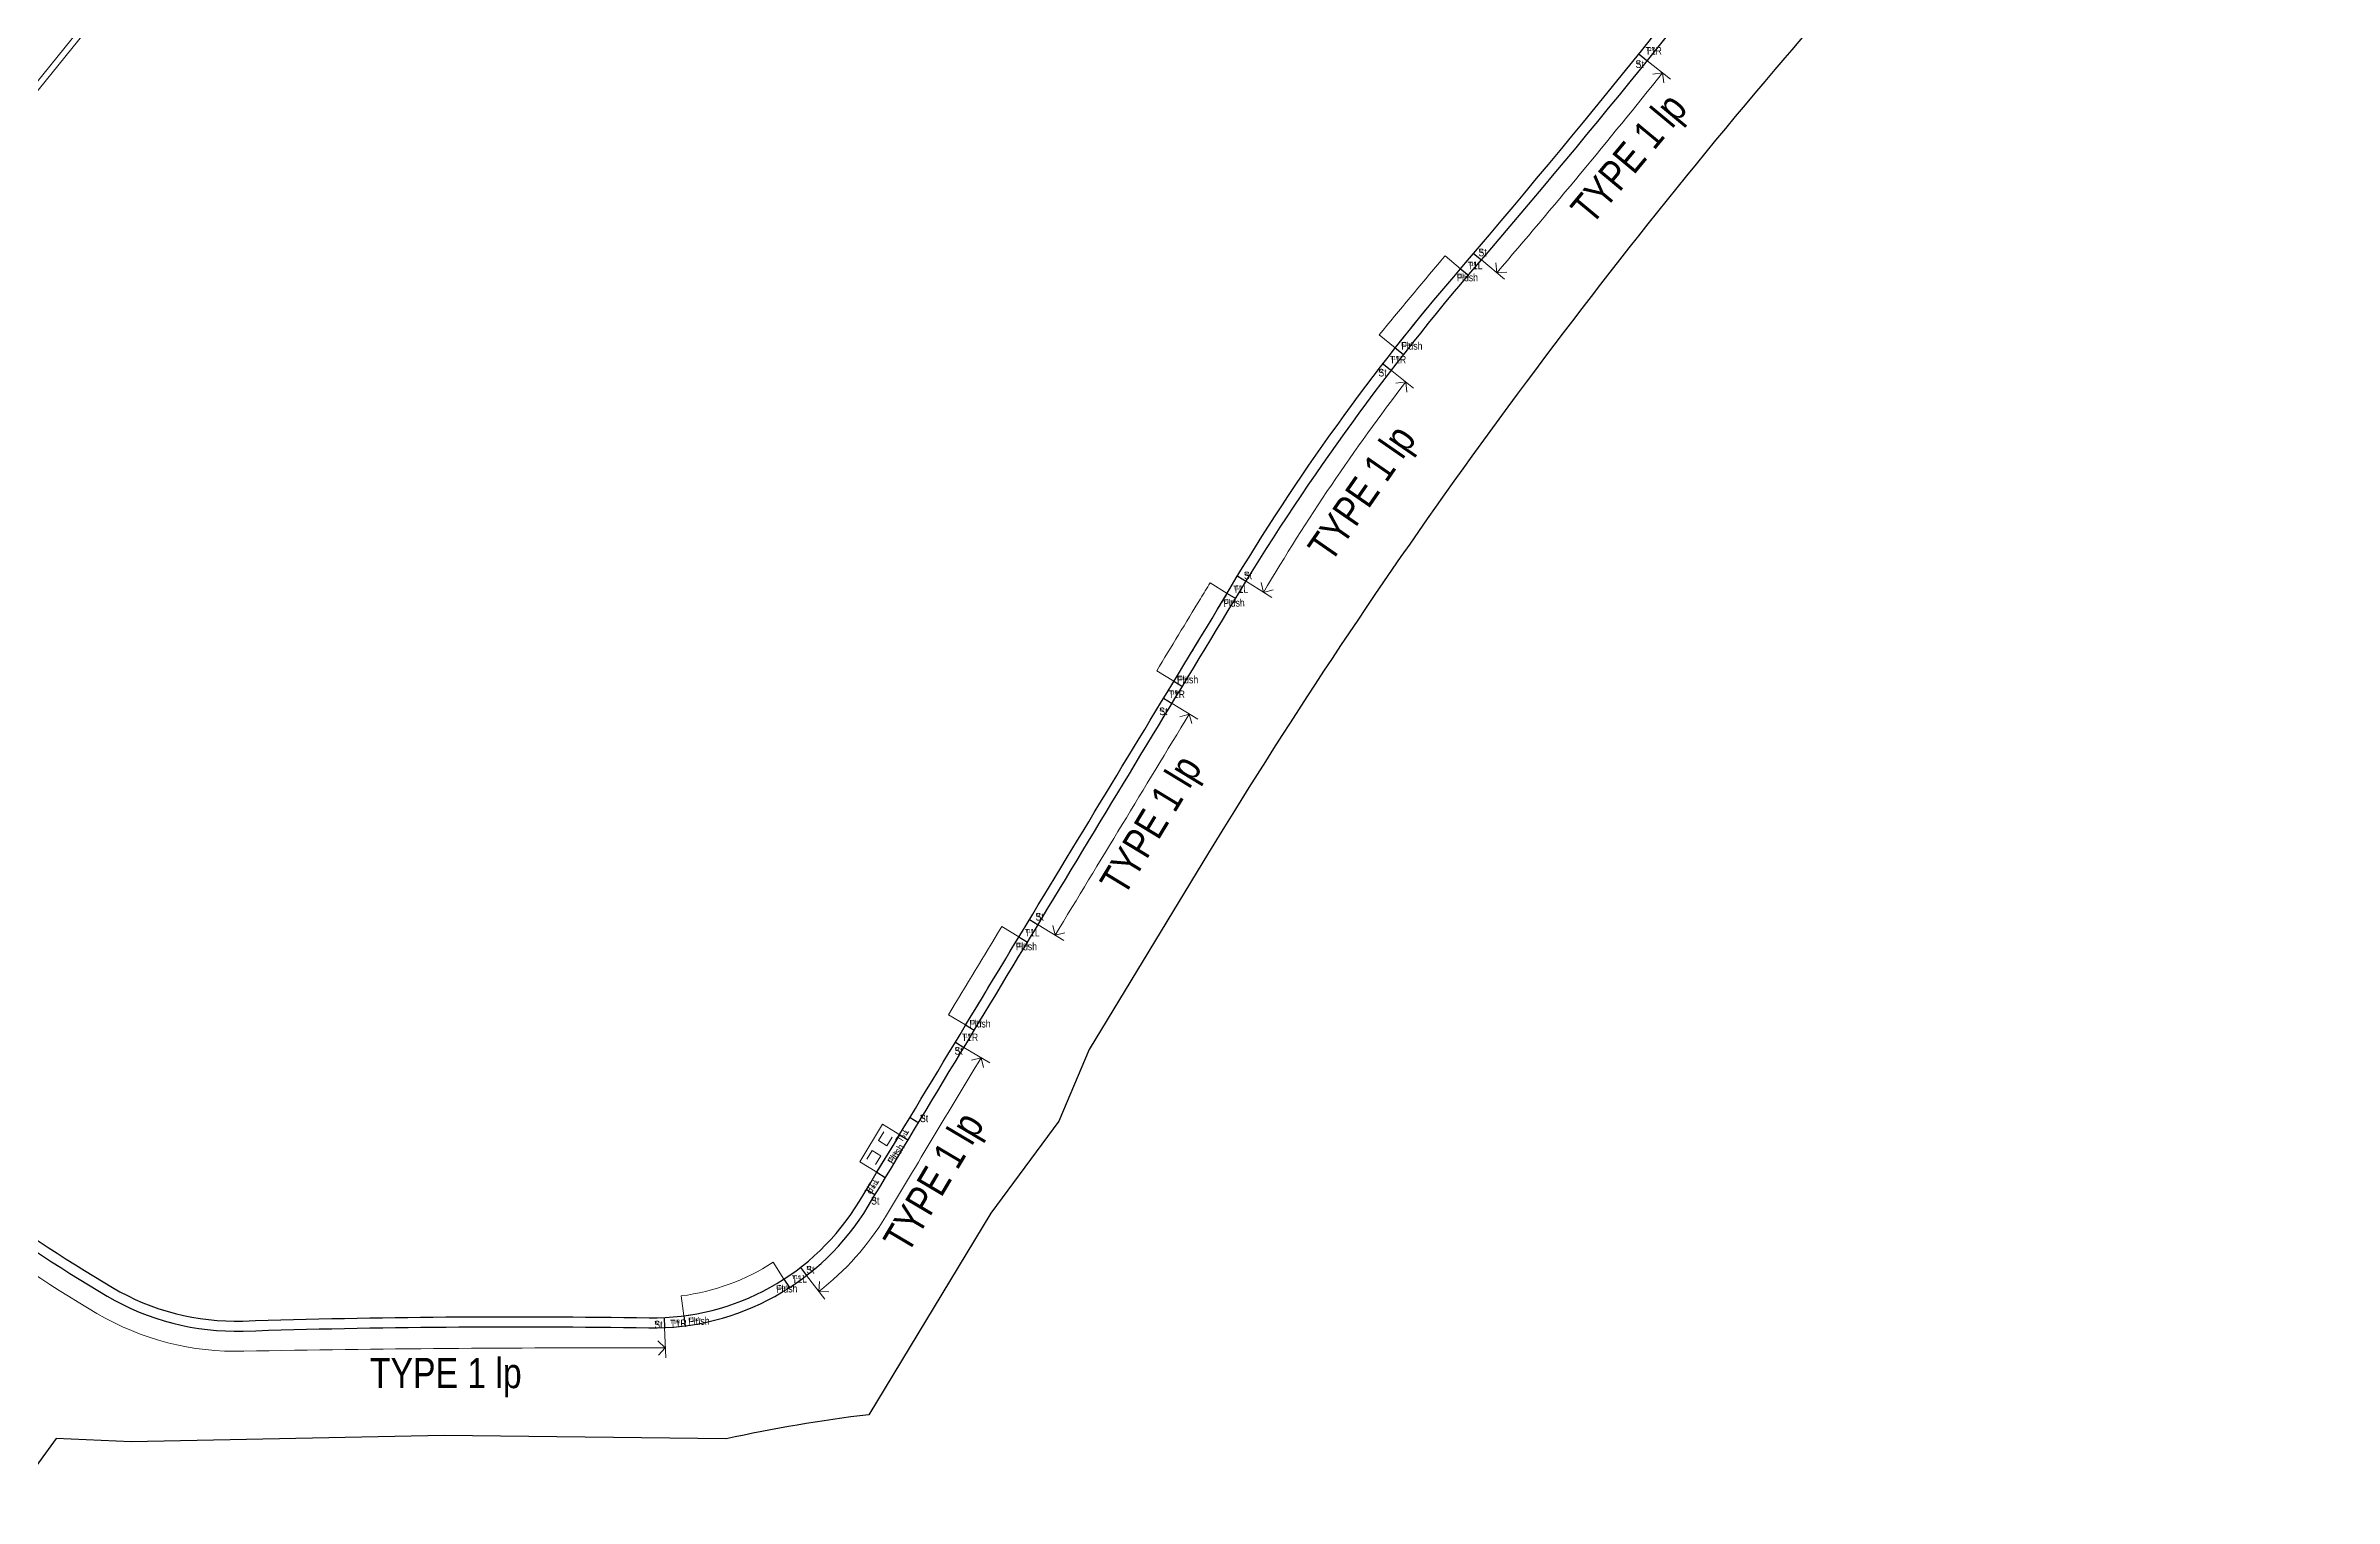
# Model space of a CAD drawing. Extents: x 832756 to 834508, y 817753 to 818399.
# Drawn here: x 834280.3 to 834394.2, y 817753.6 to 817825.9 of the extents above; entities that cross this region are included whole.
import ezdxf

# ---------------------------------------------------------------- set-up
doc = ezdxf.new("R2010")
doc.units = 0
doc.header["$MEASUREMENT"] = 0
doc.linetypes.add('ACAD_ISO02W100', pattern=[15, 12, -3])
doc.layers.get('0').update_dxf_attribs({"lineweight": 0})
for name, color, linetype, lineweight in [('000-PAV-Concrete-b', 1, 'Continuous', 25), ('000-PAV-Reused tiles-b', 3, 'Continuous', 15), ('000-West8 - Transition pieces', 2, 'Continuous', 30), ('000-West8 - Transition pieces @ 0.25', 2, 'Continuous', 30), ('000-West8 - Transition pieces @ 0.5', 2, 'Continuous', 30), ('020-gutter-b-a', 8, 'ACAD_ISO02W100', 9), ('KERBS TYPE', 3, 'Continuous', 0)]:
    doc.layers.add(name, color=color, linetype=linetype, lineweight=lineweight)
doc.styles.add('base plan(mm)$0$SWIS721 LT', font='swiss.ttf')
doc.styles.add('W8 TOPO wkcd', font='swissc.ttf', dxfattribs={"height": 1.1})
doc.linetypes.add('FENCELINE1', pattern='A,6.35,-2.54,[133,ltypeshp.shx,S=2.54,R=0,X=-2.54,Y=0],-2.54,25.4', length=36.83)

# ---------------------------------------------------------------- blocks, each defined once
blk = doc.blocks.new('*U138')
at = {"layer": '000-West8 - Transition pieces @ 0.25', "insert": (0, 0), "char_height": 0.188, "attachment_point": 1, "style": 'W8 TOPO wkcd'}
blk.add_mtext_dynamic_manual_height_columns('Flush', width=0.3732, gutter_width=1.38, heights=[0.202], dxfattribs=at)
at = {"layer": '000-West8 - Transition pieces @ 0.5', "insert": (0, 0), "char_height": 0.375, "attachment_point": 1, "style": 'W8 TOPO wkcd'}
blk.add_mtext_dynamic_manual_height_columns('Flush', width=0.7465, gutter_width=2.75, heights=[0.405], dxfattribs=at)
blk = doc.blocks.new('Flush')
at = {"layer": '000-West8 - Transition pieces'}
blk.add_blockref('*U138', (0, 0), dxfattribs=at)
blk = doc.blocks.new('*U140')
at = {"layer": '000-West8 - Transition pieces @ 0.25', "insert": (0, 0), "char_height": 0.188, "attachment_point": 1, "style": 'W8 TOPO wkcd'}
blk.add_mtext_dynamic_manual_height_columns('T1R', width=0.3989, gutter_width=1.38, heights=[0.205], dxfattribs=at)
at = {"layer": '000-West8 - Transition pieces @ 0.5', "insert": (0, 0), "char_height": 0.375, "attachment_point": 1, "style": 'W8 TOPO wkcd'}
blk.add_mtext_dynamic_manual_height_columns('T1R', width=0.7978, gutter_width=2.75, heights=[0.411], dxfattribs=at)
blk = doc.blocks.new('T1R')
at = {"layer": '000-West8 - Transition pieces'}
blk.add_blockref('*U140', (0, 0), dxfattribs=at)
blk = doc.blocks.new('*U137')
at = {"layer": '000-West8 - Transition pieces @ 0.25', "insert": (0, 0), "char_height": 0.188, "attachment_point": 1, "style": 'W8 TOPO wkcd'}
blk.add_mtext_dynamic_manual_height_columns('St', width=0.3732, gutter_width=1.38, heights=[0.202], dxfattribs=at)
at = {"layer": '000-West8 - Transition pieces @ 0.5', "insert": (0, 0), "char_height": 0.375, "attachment_point": 1, "style": 'W8 TOPO wkcd'}
blk.add_mtext_dynamic_manual_height_columns('St', width=0.7465, gutter_width=2.75, heights=[0.405], dxfattribs=at)
blk = doc.blocks.new('St')
at = {"layer": '000-West8 - Transition pieces'}
blk.add_blockref('*U137', (0, 0), dxfattribs=at)
blk = doc.blocks.new('*U139')
at = {"layer": '000-West8 - Transition pieces @ 0.25', "insert": (0, 0), "char_height": 0.188, "attachment_point": 1, "style": 'W8 TOPO wkcd'}
blk.add_mtext_dynamic_manual_height_columns('T1L', width=0.3989, gutter_width=1.38, heights=[0.205], dxfattribs=at)
at = {"layer": '000-West8 - Transition pieces @ 0.5', "insert": (0, 0), "char_height": 0.375, "attachment_point": 1, "style": 'W8 TOPO wkcd'}
blk.add_mtext_dynamic_manual_height_columns('T1L', width=0.7978, gutter_width=2.75, heights=[0.411], dxfattribs=at)
blk = doc.blocks.new('T1L')
at = {"layer": '000-West8 - Transition pieces'}
blk.add_blockref('*U139', (0, 0), dxfattribs=at)
blk = doc.blocks.new('A$C1F770982')
at = {"layer": '020-gutter-b-a', "color": 2, "linetype": 'FENCELINE1', "ltscale": 4e-05}
for points in [[(834295.67, 817843.68), (834274.48, 817817.46)], [(834295.91, 817843.49), (834274.72, 817817.27)]]:
    blk.add_lwpolyline(points, dxfattribs=at)

msp = doc.modelspace()

# ---------------------------------------------------------------- linework, layer by layer
for points, elevation in [([(834322.41, 817771.58), (834322.14, 817771.16), (834321.72, 817771.42), (834321.98, 817771.85)], 10.81), ([(834321.57, 817770.23), (834321.84, 817770.65), (834321.41, 817770.92), (834321.15, 817770.49)], 10.3)]:
    msp.add_lwpolyline(points, dxfattribs=dict(elevation=elevation))
at = {"layer": '000-PAV-Concrete-b'}
for points in [[(834429.57, 817872.65), (834426.78, 817875.49), (834424.19, 817875.41, 0.186488), (834416.14, 817872.64), (834407.84, 817865.64), (834405.59, 817864.13), (834384.04, 817845.51, 0.069349), (834377.54, 817838.81, -0.018813), (834366.82, 817825.28, 0.040108), (834338.15, 817785.73), (834332.2, 817775.95), (834330.69, 817772.38), (834327.31, 817767.8), (834321.24, 817757.78, 0.022882), (834314.15, 817756.58), (834300.11, 817756.75), (834284.54, 817756.43), (834280.8, 817756.6), (834279.4, 817754.66), (834254.53, 817753.96), (834210.28, 817753.9), (834162.65, 817753.62)], [(834269.8, 817774.38, 0.052908), (834283.6, 817764.11, 0.142532), (834290.09, 817762.44, -0.011967), (834310.31, 817762.6, 0.267284), (834320.78, 817768.41, -0.001036), (834338.6, 817797.85, -0.042628), (834349.75, 817813.7, 0.01404), (834368.16, 817836.4, -0.047709), (834382.93, 817852.42, -0.00979), (834400.67, 817867.71, -0.00979)], [(834269.46, 817774.01, 0.052908), (834283.34, 817763.68, 0.142532), (834290.11, 817761.94, -0.011967), (834310.3, 817762.1, 0.267284), (834321.21, 817768.15, -0.000997), (834339.71, 817798.74, -0.040971), (834351.51, 817814.98, 0.015139), (834368.56, 817836.09, -0.047709), (834383.26, 817852.04, -0.00979), (834400.99, 817867.32, -0.00979)]]:
    msp.add_lwpolyline(points, format="xyb", dxfattribs=at)
at = {"layer": '000-PAV-Reused tiles-b'}
for points in [[(834349.75, 817813.7, 0.000801), (834350.68, 817814.79), (834349.92, 817815.44, -0.018218), (834349.73, 817815.21, 0.003454), (834346.64, 817811.51), (834347.44, 817810.85, -0.015831)], [(834338.6, 817797.85, -0.001879), (834339.08, 817798.64), (834338.23, 817799.17, 0.001879), (834337.74, 817798.37, 0.000105), (834335.57, 817794.79), (834336.42, 817794.27, -0.000105)], [(834328.71, 817781.55), (834327.86, 817782.07, 0.000131), (834325.21, 817777.68), (834326.06, 817777.17, -0.000131)], [(834317.02, 817764.52), (834316.48, 817765.36, -0.111826), (834311.91, 817763.69), (834312.04, 817762.7, 0.111826)]]:
    msp.add_lwpolyline(points, format="xyb", close=True, dxfattribs=at)
msp.add_lwpolyline([(834322.78, 817771.71), (834321.64, 817769.84), (834320.79, 817770.36), (834321.93, 817772.23)], close=True, dxfattribs=at)
at = {"layer": '000-West8 - Transition pieces'}
for p, q in [((834322.77, 817771.71, 7.36), (834323.21, 817771.44, 4.99)), ((834323.3, 817772.56, 7.3), (834323.73, 817772.3, 4.99)), ((834321.64, 817769.84, 7.08), (834322.06, 817769.58, 4.99)), ((834321.12, 817768.99, 7.1), (834321.54, 817768.73, 4.99))]:
    msp.add_line(p, q, dxfattribs=at)
for points, elevation in [([(834359.57, 817825.47), (834359.96, 817825.16)], 5.48), ([(834339.61, 817799.49), (834340.03, 817799.23)], 5.49), ([(834339.08, 817798.64), (834339.51, 817798.38)], 5.49), ([(834335.9, 817793.42), (834336.33, 817793.16)], 5.48), ([(834336.42, 817794.27), (834336.85, 817794.01)], 5.48), ([(834329.23, 817782.41), (834329.66, 817782.15)], 5.49), ([(834328.71, 817781.55), (834329.14, 817781.29)], 5.49), ([(834325.55, 817776.31), (834325.97, 817776.05)], 5.48), ([(834326.06, 817777.17), (834326.49, 817776.91)], 5.48)]:
    msp.add_lwpolyline(points, dxfattribs=dict(at, elevation=elevation))
for points in [[(834351.33, 817815.55), (834351.73, 817815.24)], [(834350.68, 817814.79), (834351.08, 817814.48)], [(834347.41, 817810.88), (834347.85, 817810.52)], [(834346.78, 817810.1), (834347.18, 817809.78)], [(834317.84, 817765.1), (834318.14, 817764.71)], [(834317.02, 817764.52), (834317.29, 817764.1)], [(834311.05, 817762.61), (834311.07, 817762.11)], [(834312.04, 817762.7), (834312.11, 817762.2)]]:
    msp.add_lwpolyline(points, dxfattribs=at)
at = {"layer": 'KERBS TYPE', "ltscale": 0.000125}
for p, q in [((834359.96, 817825.16, 5.48), (834361.13, 817824.23, 5.48)), ((834351.73, 817815.24), (834352.87, 817814.27)), ((834348.35, 817808.85), (834347.18, 817809.78)), ((834341.3, 817798.43, 5.49), (834340.03, 817799.23, 5.49)), ((834337.61, 817792.38, 5.48), (834336.33, 817793.16, 5.48)), ((834330.94, 817781.37, 5.49), (834329.66, 817782.15, 5.49)), ((834327.26, 817775.28, 5.48), (834325.97, 817776.05, 5.48)), ((834318.14, 817764.71), (834319.06, 817763.52)), ((834311.07, 817762.11), (834311.14, 817760.61))]:
    msp.add_line(p, q, dxfattribs=at)
at = {"layer": 'KERBS TYPE', "ltscale": 0.000125, "flags": 128}
for points in [[(834352.49, 817814.59, 0.008444), (834360.74, 817824.54)], [(834340.88, 817798.69, -0.030255), (834347.96, 817809.16)], [(834253.41, 817798.11, 0.136172), (834268.78, 817773.28, 0.052908), (834282.83, 817762.82, 0.142532), (834290.14, 817760.94, 0.125327)], [(834330.51, 817781.63, -0.000421), (834337.19, 817792.64, -0.000389)], [(834318.75, 817763.91, 0.09305), (834322.07, 817767.63, -0.000299), (834326.83, 817775.54, -0.000277)], [(834290.14, 817760.94, -0.005197), (834310.29, 817761.1, 0.015355), (834311.11, 817761.11)]]:
    msp.add_lwpolyline(points, format="xyb", dxfattribs=at)
for points, elevation in [([(834360.25, 817824.47), (834360.74, 817824.54), (834360.81, 817824.05)], 5.48), ([(834340.76, 817799.18), (834340.88, 817798.69), (834341.37, 817798.82)], 5.49), ([(834336.71, 817792.5), (834337.19, 817792.64), (834337.32, 817792.16)], 5.48), ([(834330.39, 817782.12), (834330.51, 817781.63), (834331, 817781.75)], 5.49), ([(834326.35, 817775.42), (834326.83, 817775.54), (834326.95, 817775.05)], 5.48)]:
    msp.add_lwpolyline(points, dxfattribs=dict(at, elevation=elevation))
for points in [[(834352.45, 817815.09), (834352.49, 817814.59), (834352.99, 817814.63)], [(834347.46, 817809.1), (834347.96, 817809.16), (834348.02, 817808.66)], [(834318.78, 817764.41), (834318.75, 817763.91), (834319.25, 817763.89)], [(834310.74, 817761.45), (834311.11, 817761.11), (834310.78, 817760.74)]]:
    msp.add_lwpolyline(points, dxfattribs=at)

# ---------------------------------------------------------------- block references
at = {"layer": '000-West8 - Transition pieces'}
for name, p, rotation in [('T1R', (834359.89, 817825.82, 5.48), 0.4211287285544515), ('T1L', (834351.04, 817815.14), 0.4211287285544515), ('Flush', (834350.5, 817814.54), 0.4211287285544515), ('T1L', (834339.37, 817799.03, 5.49), 1.447610352299306), ('Flush', (834338.89, 817798.34, 5.49), 1.447610352299306), ('T1L', (834329, 817781.95, 5.49), 359.9915484948156), ('Flush', (834328.56, 817781.26, 5.49), 359.9915484948156), ('Flush', (834326.25, 817777.42, 5.48), 359.9915484948156), ('T1R', (834325.87, 817776.74, 5.48), 359.9915484948156), ('T1L', (834323.26, 817771.87, 4.99), 236.688643070537), ('Flush', (834322.15, 817770.41, 4.99), 56.688643070537), ('T1R', (834321.77, 817769.39, 4.99), 236.688643070537), ('Flush', (834316.63, 817764.22), 1.413468957761893), ('T1L', (834317.42, 817764.71), 1.413468957761893), ('Flush', (834312.26, 817762.61), 1.413468957761893), ('T1R', (834311.36, 817762.5), 1.413468957761893)]:
    msp.add_blockref(name, p, dxfattribs=dict(at, rotation=rotation))
for name, p in [('St', (834359.4, 817825.16, 5.48)), ('St', (834351.58, 817815.79)), ('T1R', (834347.17, 817810.46)), ('Flush', (834347.74, 817811.14)), ('St', (834346.6, 817809.81)), ('St', (834339.91, 817799.72, 5.49)), ('Flush', (834336.58, 817794.54, 5.48)), ('T1R', (834336.16, 817793.81, 5.48)), ('St', (834335.7, 817792.96, 5.48)), ('St', (834329.54, 817782.74, 5.49)), ('St', (834325.51, 817776.07, 5.48)), ('St', (834323.79, 817772.71, 11.13)), ('St', (834321.36, 817768.61, 4.99)), ('St', (834318.13, 817765.18)), ('St', (834310.57, 817762.45))]:
    msp.add_blockref(name, p, dxfattribs=at)
at = {"layer": '020-gutter-b-a'}
msp.add_blockref('A$C1F770982', (0, 0), dxfattribs=at)

# ---------------------------------------------------------------- texts
at = {"layer": 'KERBS TYPE', "style": 'base plan(mm)$0$SWIS721 LT', "width": 0.8}
for rotation, p in [(50.2704, (834357.22, 817816.92)), (55.3192, (834344.24, 817800.12)), (58.7521, (834333.95, 817783.53)), (59.3515, (834323.18, 817765.74))]:
    msp.add_text('TYPE 1 lp', height=1.5, rotation=rotation, dxfattribs=at).set_placement(p)
msp.add_text('TYPE 1 lp', height=1.5, dxfattribs=at).set_placement((834296.42, 817759.1))

doc.saveas('drawing.dxf')
